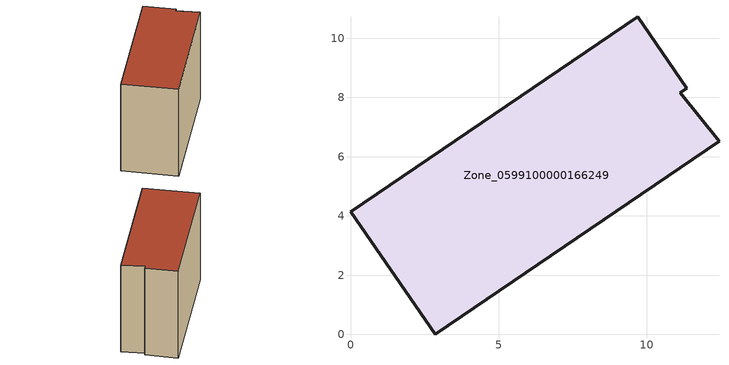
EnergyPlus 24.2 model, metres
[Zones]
Zone_0599100000166249
 floor ground (C_G): 11.35,8.31 11.13,8.16 12.44,6.52 2.86,0 0,4.14 9.69,10.73 z0
 wall outside (C_F): 11.35,8.31 9.69,10.73 0,4.14 2.86,0 12.44,6.52 11.13,8.16 11.35,8.31 z0:9.16
 roof outside (C_R): 11.13,8.16 11.35,8.31 9.69,10.73 0,4.14 2.86,0 12.44,6.52 z9.16
[BUILDING]
Pand.0599100000166249: North Axis=0; Terrain=City; Loads Convergence Tolerance Value=0.04; Temperature Convergence Tolerance Value=0.4; Solar Distribution=FullExterior; Maximum Number of Warmup Days=25; Minimum Number of Warmup Days=1
[Site:Location]
Rotterdam.The.Hague.AP_ZH_NLD Design_Conditions: Latitude=51.96; Longitude=4.45; Time Zone=1; Elevation=-4.5
[SITE:GROUNDTEMPERATURE:BUILDINGSURFACE]
18, 18, 18, 18, 18, 18, 18, 18, 18, 18, 18, 18
[MATERIAL] Thermal Absorptance=0.9; Solar Absorptance=0.7; Visible Absorptance=0.7
Name | Roughness | Thickness | Conductivity | Density | Specific Heat
G.TI.1946 | MediumSmooth | 0.15 | 1 | 540 | 1210
F.TI.1946 | Rough | 0.3 | 0.857143 | 1920 | 840
R.TI.1946 | MediumRough | 0.2 | 0.1 | 1500 | 1000
[CONSTRUCTION]
C_G: G.TI.1946
C_F: F.TI.1946
C_R: R.TI.1946
[ZONE]
Zone_0599100000166249: Type=1; Multiplier=1; Ceiling Height=Autocalculate; Volume=Autocalculate; Floor Area=autocalculate; Part of Total Floor Area=Yes
[ZONEINFILTRATION:DESIGNFLOWRATE]
Infil_Zone_0599100000166249: Zone or ZoneList or Space or SpaceList=Zone_0599100000166249; Schedule=AlwaysOn; Design Flow Rate Calculation Method=Flow/Area; Flow Rate per Floor Area=0.003; Constant Term Coefficient=1; Temperature Term Coefficient=0; Velocity Term Coefficient=0; Velocity Squared Term Coefficient=0
[HVACTEMPLATE:ZONE:IDEALLOADSAIRSYSTEM]
Zone_0599100000166249: Maximum Heating Supply Air Temperature=50; Minimum Cooling Supply Air Temperature=13; Maximum Heating Supply Air Humidity Ratio=0.0156; Minimum Cooling Supply Air Humidity Ratio=0.0077; Heating Limit=NoLimit; Cooling Limit=NoLimit; Dehumidification Control Type=ConstantSensibleHeatRatio; Cooling Sensible Heat Ratio=0.7; Dehumidification Setpoint=60; Humidification Control Type=None; Humidification Setpoint=30; Outdoor Air Method=None; Outdoor Air Flow Rate per Person=0.00944; Outdoor Air Flow Rate per Zone Floor Area=0; Outdoor Air Flow Rate per Zone=0; Demand Controlled Ventilation Type=None; Outdoor Air Economizer Type=NoEconomizer; Heat Recovery Type=None; Sensible Heat Recovery Effectiveness=0.7; Latent Heat Recovery Effectiveness=0.65
[ZONECONTROL:THERMOSTAT]
ThermostatControl_Zone_0599100000166249: Zone or ZoneList=Zone_0599100000166249; Control Type Schedule=DualSetpointControlType; Control 1=Thermostat_Zone_0599100000166249; Temperature Difference Between Cutout And Setpoint=0
[THERMOSTATSETPOINT:DUALSETPOINT]
Thermostat_Zone_0599100000166249: Heating Setpoint Temperature Schedule=HeatingSetpoint_Zone_0599100000166249; Cooling Setpoint Temperature Schedule=CoolingSetpoint_Zone_0599100000166249
[SCHEDULE:COMPACT]
HeatingSetpoint_Zone_0599100000166249: Through: 12/31, For: AllDays, Until: 24:00, 21
CoolingSetpoint_Zone_0599100000166249: Through: 12/31, For: AllDays, Until: 24:00, 24
DualSetpointControlType: Through: 12/31, For: AllDays, Until: 24:00, 4
AlwaysOn: Through: 12/31, For: AllDays, Until: 24:00, 1
